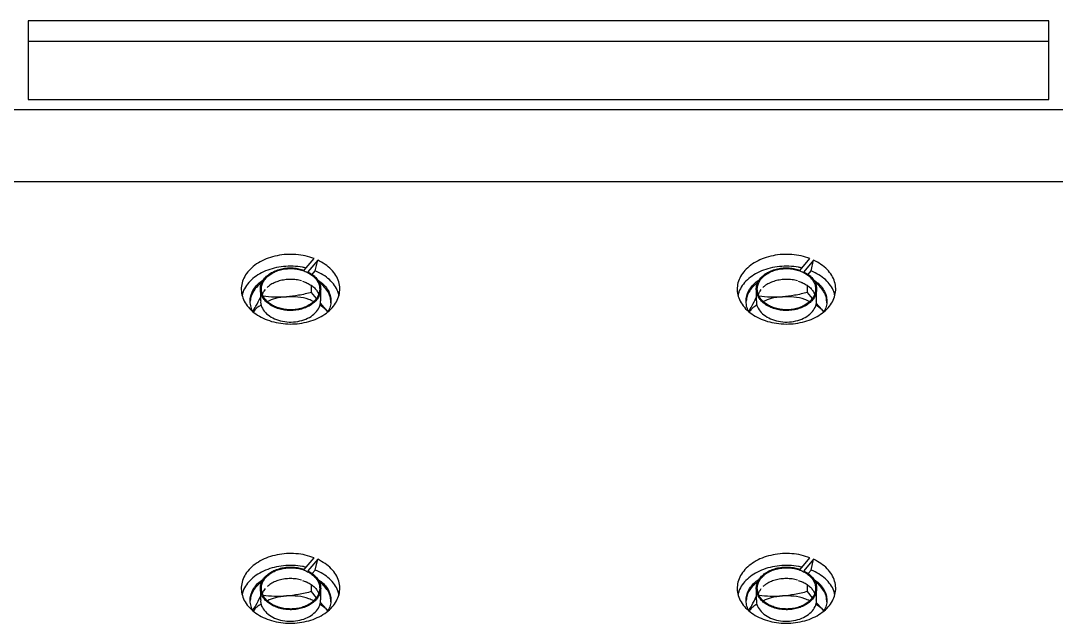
# Model space of a CAD drawing. Header units: millimetres. Extents: x 1293 to 41893, y 1011 to 26911.
# Drawn here: x 23464.6 to 23701.2, y 15817.4 to 15955.1 of the extents above; entities that cross this region are included whole.
import ezdxf

# ---------------------------------------------------------------- set-up
doc = ezdxf.new("R2010")
doc.units = ezdxf.units.MM
doc.header["$LTSCALE"] = 50
doc.layers.add('MAQUINAS', color=11, linetype='Continuous')

msp = doc.modelspace()

# ---------------------------------------------------------------- linework, layer by layer
at = {"layer": 'MAQUINAS', "linetype": 'Continuous', "lineweight": 25}
for p, q in [((23466.2425232, 15955.1067684), (23466.2425232, 15937.1437124)), ((23699.5758566, 15955.1067684), (23466.2425232, 15955.1067684)), ((23699.5758566, 15937.1437124), (23699.5758566, 15955.1067684)), ((23699.5758566, 15950.3460251), (23466.2425232, 15950.3460251)), ((23466.2425232, 15937.1437124), (23699.5758566, 15937.1437124)), ((24197.9091899, 15934.7117012), (23204.5758566, 15934.7117012)), ((24191.2425232, 15918.2848609), (23211.2425232, 15918.2848609)), ((23529.3686538, 15898.1108052), (23531.6213624, 15900.7639869)), ((23532.4415613, 15900.4157881), (23530.1888528, 15897.7626064)), ((23531.86742, 15897.9606386), (23532.4415613, 15900.4157881)), ((23642.7019872, 15898.1108052), (23644.9546957, 15900.7639869)), ((23645.7748947, 15900.4157881), (23643.5221861, 15897.7626064)), ((23645.2007534, 15897.9606386), (23645.7748947, 15900.4157881)), ((23531.1877469, 15897.1601373), (23531.86742, 15897.9606386)), ((23644.5210803, 15897.1601373), (23645.2007534, 15897.9606386)), ((23519.565599, 15895.1578529), (23519.565599, 15894.8705754)), ((23528.9560362, 15895.5910041), (23529.5863261, 15895.3663067)), ((23531.0627383, 15893.0453191), (23531.0627383, 15894.5570483)), ((23632.8989324, 15895.1578529), (23632.8989324, 15894.8705754)), ((23642.2893695, 15895.5910041), (23642.9196594, 15895.3663067)), ((23644.3960716, 15893.0453191), (23644.3960716, 15894.5570483)), ((23519.3558566, 15893.7718258), (23519.3558566, 15891.1379099)), ((23520.1980606, 15893.314413), (23520.4864285, 15893.7204236)), ((23532.1658145, 15891.6409374), (23531.0627383, 15893.0453191)), ((23533.1291899, 15891.1379099), (23533.1291899, 15893.7718258)), ((23632.6891899, 15893.7718258), (23632.6891899, 15891.1379099)), ((23633.531394, 15893.314413), (23633.8197619, 15893.7204236)), ((23645.4991478, 15891.6409374), (23644.3960716, 15893.0453191)), ((23646.4625232, 15891.1379099), (23646.4625232, 15893.7718258)), ((23534.4012004, 15889.0829908), (23532.9359508, 15890.2008166)), ((23534.4012004, 15889.0829908), (23533.0599176, 15890.5504146)), ((23647.7345337, 15889.0829908), (23646.2692842, 15890.2008166)), ((23647.7345337, 15889.0829908), (23646.393251, 15890.5504146)), ((23534.7566661, 15888.6067979), (23534.4012004, 15889.0829908)), ((23534.4012004, 15889.0829908), (23534.8425177, 15888.6852119)), ((23648.0899994, 15888.6067979), (23647.7345337, 15889.0829908)), ((23647.7345337, 15889.0829908), (23648.175851, 15888.6852119)), ((23529.3686538, 15829.7571497), (23531.6213624, 15832.4103314)), ((23532.4415613, 15832.0621326), (23530.1888528, 15829.4089509)), ((23531.86742, 15829.6069831), (23532.4415613, 15832.0621326)), ((23642.7019872, 15829.7571497), (23644.9546957, 15832.4103314)), ((23645.7748947, 15832.0621326), (23643.5221861, 15829.4089509)), ((23645.2007534, 15829.6069831), (23645.7748947, 15832.0621326)), ((23531.1877469, 15828.8064817), (23531.86742, 15829.6069831)), ((23644.5210803, 15828.8064817), (23645.2007534, 15829.6069831)), ((23519.565599, 15826.8041974), (23519.565599, 15826.5169199)), ((23528.9560362, 15827.2373486), (23529.5863261, 15827.0126511)), ((23531.0627383, 15824.6916636), (23531.0627383, 15826.2033928)), ((23632.8989324, 15826.8041974), (23632.8989324, 15826.5169199)), ((23642.2893695, 15827.2373486), (23642.9196594, 15827.0126511)), ((23644.3960716, 15824.6916636), (23644.3960716, 15826.2033928)), ((23519.3558566, 15825.4181703), (23519.3558566, 15822.7842544)), ((23520.1980606, 15824.9607574), (23520.4864285, 15825.3667681)), ((23532.1658145, 15823.2872819), (23531.0627383, 15824.6916636)), ((23533.1291899, 15822.7842544), (23533.1291899, 15825.4181703)), ((23632.6891899, 15825.4181703), (23632.6891899, 15822.7842544)), ((23633.531394, 15824.9607574), (23633.8197619, 15825.3667681)), ((23645.4991478, 15823.2872819), (23644.3960716, 15824.6916636)), ((23646.4625232, 15822.7842544), (23646.4625232, 15825.4181703)), ((23534.4012004, 15820.7293353), (23532.9359508, 15821.8471611)), ((23534.4012004, 15820.7293353), (23533.0599176, 15822.1967591)), ((23647.7345337, 15820.7293353), (23646.2692842, 15821.8471611)), ((23647.7345337, 15820.7293353), (23646.393251, 15822.1967591)), ((23534.7566661, 15820.2531424), (23534.4012004, 15820.7293353)), ((23534.4012004, 15820.7293353), (23534.8425177, 15820.3315564)), ((23648.0899994, 15820.2531424), (23647.7345337, 15820.7293353)), ((23647.7345337, 15820.7293353), (23648.175851, 15820.3315564))]:
    msp.add_line(p, q, dxfattribs=at)
for points in [[(23531.6213624, 15900.7639869), (23530.9634504, 15900.9842285), (23529.6476264, 15901.4247117), (23527.4926376, 15901.72915), (23525.305338, 15901.7547613), (23523.1492189, 15901.4767816), (23521.1098257, 15900.9119861), (23519.2621164, 15900.0797889), (23517.6755474, 15899.011772), (23516.4093616, 15897.7477562), (23515.5109394, 15896.3350483), (23515.0138748, 15894.8264746), (23514.9367597, 15893.2784577), (23515.2824778, 15891.7488926), (23516.0380994, 15890.2949848), (23517.1753643, 15888.9711101), (23518.6517391, 15887.8267813), (23520.4120077, 15886.9047958), (23522.3903363, 15886.2396359), (23524.512736, 15885.8561783), (23526.6998294, 15885.7687644), (23528.8698196, 15885.9806633), (23530.9415494, 15886.4839501), (23532.8375366, 15887.2598018), (23534.486872, 15888.2792024), (23535.8278688, 15889.5040242), (23536.8103819, 15890.8884675), (23537.3976361, 15892.3807232), (23537.5677773, 15893.9250978), (23537.314036, 15895.4633968), (23536.6474175, 15896.9397123), (23535.5871979, 15898.2927692), (23534.194135, 15899.494584), (23533.0257526, 15900.1087201), (23532.4415613, 15900.4157881)], [(23644.9546957, 15900.7639869), (23644.2967837, 15900.9842285), (23642.9809598, 15901.4247117), (23640.825971, 15901.72915), (23638.6386713, 15901.7547613), (23636.4825522, 15901.4767816), (23634.443159, 15900.9119861), (23632.5954498, 15900.0797889), (23631.0088808, 15899.011772), (23629.742695, 15897.7477562), (23628.8442728, 15896.3350483), (23628.3472081, 15894.8264746), (23628.2700931, 15893.2784577), (23628.6158111, 15891.7488926), (23629.3714327, 15890.2949848), (23630.5086976, 15888.9711101), (23631.9850724, 15887.8267813), (23633.745341, 15886.9047958), (23635.7236697, 15886.2396359), (23637.8460693, 15885.8561783), (23640.0331627, 15885.7687644), (23642.2031529, 15885.9806633), (23644.2748828, 15886.4839501), (23646.1708699, 15887.2598018), (23647.8202054, 15888.2792024), (23649.1612022, 15889.5040242), (23650.1437152, 15890.8884675), (23650.7309695, 15892.3807232), (23650.9011106, 15893.9250978), (23650.6473693, 15895.4633968), (23649.9807509, 15896.9397123), (23648.9205313, 15898.2927692), (23647.5274683, 15899.494584), (23646.3590859, 15900.1087201), (23645.7748947, 15900.4157881)], [(23530.1888528, 15897.7626064), (23530.5360212, 15897.5698122), (23531.230358, 15897.1842237), (23532.0496835, 15896.4411252), (23532.665993, 15895.6104531), (23533.043432, 15894.7093847), (23533.1716664, 15893.7746144), (23533.0450352, 15892.8395391), (23532.6684465, 15891.9387822), (23532.055673, 15891.1053802), (23531.2292539, 15890.3699813), (23530.2195576, 15889.7596087), (23529.0636946, 15889.2966964), (23527.8041456, 15888.9982574), (23526.4872027, 15888.8752603), (23525.1612671, 15888.9322256), (23523.8750707, 15889.1670596), (23522.6758847, 15889.5711315), (23521.6077826, 15890.1295906), (23520.7100201, 15890.8219119), (23520.0155923, 15891.6226507), (23519.5500216, 15892.5023777), (23519.3304188, 15893.4287604), (23519.364855, 15894.3677517), (23519.6520648, 15895.2848413), (23520.1814914, 15896.1463223), (23520.9336808, 15896.9205382), (23521.8809734, 15897.5790143), (23522.9886076, 15898.0976248), (23524.2156736, 15898.4570298), (23525.5178241, 15898.6450627), (23526.844399, 15898.6509227), (23528.1571023, 15898.4889118), (23528.9648033, 15898.2368408), (23529.3686538, 15898.1108052)], [(23523.4595708, 15889.4881579), (23523.8664214, 15889.3753065), (23524.6801226, 15889.1496035), (23525.9893731, 15889.032788), (23527.3006735, 15889.0862719), (23528.5733672, 15889.322986), (23529.7559366, 15889.7298179), (23530.8036353, 15890.2922093), (23531.6760133, 15890.9882595), (23532.339596, 15891.7912968), (23532.7688688, 15892.6704405), (23532.9473385, 15893.5919109), (23532.8681457, 15894.520295), (23532.5343341, 15895.419916), (23531.9587316, 15896.2562017), (23531.1634585, 15896.9970143), (23530.1790766, 15897.6138847), (23529.0434151, 15898.083107), (23527.800117, 15898.3866491), (23526.4969614, 15898.5128461), (23525.1840278, 15898.4568484), (23523.9117717, 15898.2208079), (23522.729085, 15897.8137955), (23521.6814179, 15897.2514525), (23520.8090312, 15896.5553891), (23520.1454514, 15895.7523562), (23519.7161758, 15894.8732081), (23519.5377146, 15893.9517509), (23519.6168759, 15893.0233184), (23519.9508049, 15892.1238779), (23520.5259697, 15891.2869186), (23521.322876, 15890.5486198), (23522.301163, 15889.9223678), (23523.0734349, 15889.6328946), (23523.4595708, 15889.4881579)], [(23643.5221861, 15897.7626064), (23643.8693545, 15897.5698122), (23644.5636913, 15897.1842237), (23645.3830168, 15896.4411252), (23645.9993264, 15895.6104531), (23646.3767654, 15894.7093847), (23646.5049997, 15893.7746144), (23646.3783685, 15892.8395391), (23646.0017799, 15891.9387822), (23645.3890063, 15891.1053802), (23644.5625873, 15890.3699813), (23643.552891, 15889.7596087), (23642.3970279, 15889.2966964), (23641.1374789, 15888.9982574), (23639.820536, 15888.8752603), (23638.4946005, 15888.9322256), (23637.208404, 15889.1670596), (23636.0092181, 15889.5711315), (23634.941116, 15890.1295906), (23634.0433534, 15890.8219119), (23633.3489257, 15891.6226507), (23632.8833549, 15892.5023777), (23632.6637522, 15893.4287604), (23632.6981884, 15894.3677517), (23632.9853982, 15895.2848413), (23633.5148247, 15896.1463223), (23634.2670141, 15896.9205382), (23635.2143067, 15897.5790143), (23636.321941, 15898.0976248), (23637.5490069, 15898.4570298), (23638.8511574, 15898.6450627), (23640.1777323, 15898.6509227), (23641.4904357, 15898.4889118), (23642.2981367, 15898.2368408), (23642.7019872, 15898.1108052)], [(23636.7929041, 15889.4881579), (23637.1997547, 15889.3753065), (23638.0134559, 15889.1496035), (23639.3227064, 15889.032788), (23640.6340068, 15889.0862719), (23641.9067006, 15889.322986), (23643.08927, 15889.7298179), (23644.1369686, 15890.2922093), (23645.0093467, 15890.9882595), (23645.6729293, 15891.7912968), (23646.1022021, 15892.6704405), (23646.2806718, 15893.5919109), (23646.2014791, 15894.520295), (23645.8676674, 15895.419916), (23645.2920649, 15896.2562017), (23644.4967918, 15896.9970143), (23643.5124099, 15897.6138847), (23642.3767485, 15898.083107), (23641.1334503, 15898.3866491), (23639.8302947, 15898.5128461), (23638.5173612, 15898.4568484), (23637.245105, 15898.2208079), (23636.0624184, 15897.8137955), (23635.0147512, 15897.2514525), (23634.1423646, 15896.5553891), (23633.4787847, 15895.7523562), (23633.0495091, 15894.8732081), (23632.8710479, 15893.9517509), (23632.9502093, 15893.0233184), (23633.2841382, 15892.1238779), (23633.859303, 15891.2869186), (23634.6562093, 15890.5486198), (23635.6344963, 15889.9223678), (23636.4067682, 15889.6328946), (23636.7929041, 15889.4881579)], [(23531.6213624, 15832.4103314), (23530.9634504, 15832.630573), (23529.6476264, 15833.0710562), (23527.4926376, 15833.3754945), (23525.305338, 15833.4011058), (23523.1492189, 15833.1231261), (23521.1098257, 15832.5583306), (23519.2621164, 15831.7261334), (23517.6755474, 15830.6581164), (23516.4093616, 15829.3941006), (23515.5109394, 15827.9813928), (23515.0138748, 15826.4728191), (23514.9367597, 15824.9248022), (23515.2824778, 15823.3952371), (23516.0380994, 15821.9413293), (23517.1753643, 15820.6174546), (23518.6517391, 15819.4731257), (23520.4120077, 15818.5511403), (23522.3903363, 15817.8859804), (23524.512736, 15817.5025228), (23526.6998294, 15817.4151089), (23528.8698196, 15817.6270077), (23530.9415494, 15818.1302945), (23532.8375366, 15818.9061463), (23534.486872, 15819.9255469), (23535.8278688, 15821.1503687), (23536.8103819, 15822.534812), (23537.3976361, 15824.0270677), (23537.5677773, 15825.5714423), (23537.314036, 15827.1097413), (23536.6474175, 15828.5860568), (23535.5871979, 15829.9391137), (23534.194135, 15831.1409285), (23533.0257526, 15831.7550646), (23532.4415613, 15832.0621326)], [(23644.9546957, 15832.4103314), (23644.2967837, 15832.630573), (23642.9809598, 15833.0710562), (23640.825971, 15833.3754945), (23638.6386713, 15833.4011058), (23636.4825522, 15833.1231261), (23634.443159, 15832.5583306), (23632.5954498, 15831.7261334), (23631.0088808, 15830.6581164), (23629.742695, 15829.3941006), (23628.8442728, 15827.9813928), (23628.3472081, 15826.4728191), (23628.2700931, 15824.9248022), (23628.6158111, 15823.3952371), (23629.3714327, 15821.9413293), (23630.5086976, 15820.6174546), (23631.9850724, 15819.4731257), (23633.745341, 15818.5511403), (23635.7236697, 15817.8859804), (23637.8460693, 15817.5025228), (23640.0331627, 15817.4151089), (23642.2031529, 15817.6270077), (23644.2748828, 15818.1302945), (23646.1708699, 15818.9061463), (23647.8202054, 15819.9255469), (23649.1612022, 15821.1503687), (23650.1437152, 15822.534812), (23650.7309695, 15824.0270677), (23650.9011106, 15825.5714423), (23650.6473693, 15827.1097413), (23649.9807509, 15828.5860568), (23648.9205313, 15829.9391137), (23647.5274683, 15831.1409285), (23646.3590859, 15831.7550646), (23645.7748947, 15832.0621326)], [(23530.1888528, 15829.4089509), (23530.5360212, 15829.2161567), (23531.230358, 15828.8305682), (23532.0496835, 15828.0874697), (23532.665993, 15827.2567976), (23533.043432, 15826.3557292), (23533.1716664, 15825.4209589), (23533.0450352, 15824.4858836), (23532.6684465, 15823.5851267), (23532.055673, 15822.7517247), (23531.2292539, 15822.0163258), (23530.2195576, 15821.4059531), (23529.0636946, 15820.9430408), (23527.8041456, 15820.6446019), (23526.4872027, 15820.5216048), (23525.1612671, 15820.5785701), (23523.8750707, 15820.8134041), (23522.6758847, 15821.217476), (23521.6077826, 15821.7759351), (23520.7100201, 15822.4682564), (23520.0155923, 15823.2689952), (23519.5500216, 15824.1487222), (23519.3304188, 15825.0751049), (23519.364855, 15826.0140962), (23519.6520648, 15826.9311858), (23520.1814914, 15827.7926668), (23520.9336808, 15828.5668827), (23521.8809734, 15829.2253588), (23522.9886076, 15829.7439692), (23524.2156736, 15830.1033743), (23525.5178241, 15830.2914072), (23526.844399, 15830.2972672), (23528.1571023, 15830.1352563), (23528.9648033, 15829.8831852), (23529.3686538, 15829.7571497)], [(23523.4595708, 15821.1345024), (23523.8664214, 15821.0216509), (23524.6801226, 15820.795948), (23525.9893731, 15820.6791325), (23527.3006735, 15820.7326164), (23528.5733672, 15820.9693305), (23529.7559366, 15821.3761624), (23530.8036353, 15821.9385538), (23531.6760133, 15822.6346039), (23532.339596, 15823.4376413), (23532.7688688, 15824.316785), (23532.9473385, 15825.2382554), (23532.8681457, 15826.1666395), (23532.5343341, 15827.0662605), (23531.9587316, 15827.9025462), (23531.1634585, 15828.6433588), (23530.1790766, 15829.2602292), (23529.0434151, 15829.7294514), (23527.800117, 15830.0329935), (23526.4969614, 15830.1591906), (23525.1840278, 15830.1031929), (23523.9117717, 15829.8671524), (23522.729085, 15829.46014), (23521.6814179, 15828.897797), (23520.8090312, 15828.2017336), (23520.1454514, 15827.3987006), (23519.7161758, 15826.5195526), (23519.5377146, 15825.5980954), (23519.6168759, 15824.6696629), (23519.9508049, 15823.7702224), (23520.5259697, 15822.9332631), (23521.322876, 15822.1949643), (23522.301163, 15821.5687123), (23523.0734349, 15821.2792391), (23523.4595708, 15821.1345024)], [(23643.5221861, 15829.4089509), (23643.8693545, 15829.2161567), (23644.5636913, 15828.8305682), (23645.3830168, 15828.0874697), (23645.9993264, 15827.2567976), (23646.3767654, 15826.3557292), (23646.5049997, 15825.4209589), (23646.3783685, 15824.4858836), (23646.0017799, 15823.5851267), (23645.3890063, 15822.7517247), (23644.5625873, 15822.0163258), (23643.552891, 15821.4059531), (23642.3970279, 15820.9430408), (23641.1374789, 15820.6446019), (23639.820536, 15820.5216048), (23638.4946005, 15820.5785701), (23637.208404, 15820.8134041), (23636.0092181, 15821.217476), (23634.941116, 15821.7759351), (23634.0433534, 15822.4682564), (23633.3489257, 15823.2689952), (23632.8833549, 15824.1487222), (23632.6637522, 15825.0751049), (23632.6981884, 15826.0140962), (23632.9853982, 15826.9311858), (23633.5148247, 15827.7926668), (23634.2670141, 15828.5668827), (23635.2143067, 15829.2253588), (23636.321941, 15829.7439692), (23637.5490069, 15830.1033743), (23638.8511574, 15830.2914072), (23640.1777323, 15830.2972672), (23641.4904357, 15830.1352563), (23642.2981367, 15829.8831852), (23642.7019872, 15829.7571497)], [(23636.7929041, 15821.1345024), (23637.1997547, 15821.0216509), (23638.0134559, 15820.795948), (23639.3227064, 15820.6791325), (23640.6340068, 15820.7326164), (23641.9067006, 15820.9693305), (23643.08927, 15821.3761624), (23644.1369686, 15821.9385538), (23645.0093467, 15822.6346039), (23645.6729293, 15823.4376413), (23646.1022021, 15824.316785), (23646.2806718, 15825.2382554), (23646.2014791, 15826.1666395), (23645.8676674, 15827.0662605), (23645.2920649, 15827.9025462), (23644.4967918, 15828.6433588), (23643.5124099, 15829.2602292), (23642.3767485, 15829.7294514), (23641.1334503, 15830.0329935), (23639.8302947, 15830.1591906), (23638.5173612, 15830.1031929), (23637.245105, 15829.8671524), (23636.0624184, 15829.46014), (23635.0147512, 15828.897797), (23634.1423646, 15828.2017336), (23633.4787847, 15827.3987006), (23633.0495091, 15826.5195526), (23632.8710479, 15825.5980954), (23632.9502093, 15824.6696629), (23633.2841382, 15823.7702224), (23633.859303, 15822.9332631), (23634.6562093, 15822.1949643), (23635.6344963, 15821.5687123), (23636.4067682, 15821.2792391), (23636.7929041, 15821.1345024)]]:
    msp.add_open_spline(points, degree=3, dxfattribs=at)
for points, knots in [([(23529.7726413, 15898.5866111), (23529.5057651, 15898.6587311), (23528.5599776, 15898.9143185), (23526.8112305, 15899.0541917), (23524.6298459, 15898.9967844), (23522.5002703, 15898.6250858), (23520.512529, 15897.9754809), (23518.7400527, 15897.0660114), (23517.2423716, 15895.9332148), (23516.10343, 15894.6156062), (23515.4049149, 15893.4216023), (23515.2525594, 15892.6647764), (23515.2026596, 15892.4168997)], [0, 0, 0, 0, 0.0442667192, 0.156877675, 0.2694886309, 0.3820995868, 0.4947105427, 0.6073214985, 0.7199324544, 0.8325434103, 0.9451543662, 1, 1, 1, 1]), ([(23537.3044829, 15892.3293542), (23537.2432237, 15892.6251501), (23537.0766034, 15893.4296917), (23536.348433, 15894.6677153), (23535.1903762, 15895.9751448), (23533.6940783, 15897.1152752), (23532.4763061, 15897.6788508), (23531.86742, 15897.9606386)], [0, 0, 0, 0, 0.1269086701, 0.3451815026, 0.5634543351, 0.7817271675, 1, 1, 1, 1]), ([(23643.1059746, 15898.5866111), (23642.8390985, 15898.6587311), (23641.8933109, 15898.9143185), (23640.1445638, 15899.0541917), (23637.9631792, 15898.9967844), (23635.8336036, 15898.6250858), (23633.8458623, 15897.9754809), (23632.073386, 15897.0660114), (23630.575705, 15895.9332148), (23629.4367633, 15894.6156062), (23628.7382483, 15893.4216023), (23628.5858927, 15892.6647764), (23628.535993, 15892.4168997)], [0, 0, 0, 0, 0.0442667192, 0.156877675, 0.2694886309, 0.3820995868, 0.4947105427, 0.6073214985, 0.7199324544, 0.8325434103, 0.9451543662, 1, 1, 1, 1]), ([(23650.6378163, 15892.3293542), (23650.576557, 15892.6251501), (23650.4099367, 15893.4296917), (23649.6817664, 15894.6677153), (23648.5237096, 15895.9751448), (23647.0274116, 15897.1152752), (23645.8096394, 15897.6788508), (23645.2007534, 15897.9606386)], [0, 0, 0, 0, 0.1269086701, 0.3451815026, 0.5634543351, 0.7817271675, 1, 1, 1, 1]), ([(23517.7263163, 15888.5876174), (23517.6818938, 15888.6496858), (23517.3661299, 15889.0908799), (23517.0922508, 15890.0046773), (23516.9498448, 15891.2764542), (23517.19232, 15892.548493), (23517.7654266, 15893.7666129), (23518.6853029, 15894.8636389), (23519.4829046, 15895.5891573), (23520.0223151, 15895.8787338), (23520.0831941, 15895.911416)], [0, 0, 0, 0, 0.0260238684, 0.1849827559, 0.3439416434, 0.502900531, 0.6618594185, 0.8208183061, 0.9797771936, 1, 1, 1, 1]), ([(23519.685537, 15895.2535494), (23519.3652994, 15895.0162036), (23518.6272718, 15894.4692104), (23517.8084341, 15893.4281137), (23517.1999119, 15892.2490419), (23517.089001, 15891.4314289), (23517.035909, 15891.0400448)], [0, 0, 0, 0, 0.2080204508, 0.4794090817, 0.7507977126, 1, 1, 1, 1]), ([(23528.7656173, 15895.6689238), (23528.3523233, 15895.7658721), (23527.5257355, 15895.9597686), (23526.2156528, 15896.0347849), (23524.9134912, 15895.9460023), (23523.6553293, 15895.6831701), (23522.4969009, 15895.2546819), (23521.5462321, 15894.7462736), (23521.0757939, 15894.3357482), (23520.8793418, 15894.1643153)], [0, 0, 0, 0, 0.1488756614, 0.2977513228, 0.4466269842, 0.5955026456, 0.744378307, 0.8932539685, 1, 1, 1, 1]), ([(23529.5863261, 15895.3663067), (23529.6634384, 15895.3397547), (23530.0913271, 15895.1924205), (23530.7640225, 15894.8043976), (23531.5655659, 15894.2190546), (23532.1781661, 15893.5425447), (23532.5515343, 15892.9851399), (23532.6518862, 15892.6528047), (23532.6760073, 15892.572923)], [0, 0, 0, 0, 0.0484218878, 0.2686885188, 0.4887285324, 0.7088688261, 0.9300222995, 1, 1, 1, 1]), ([(23532.3843219, 15895.9267596), (23532.7652756, 15895.6669185), (23533.5694351, 15895.118417), (23534.4834174, 15894.0905578), (23535.1492321, 15892.9337064), (23535.4903385, 15891.7036578), (23535.4821163, 15890.4559319), (23535.2387945, 15889.4043058), (23534.8793946, 15888.8171332), (23534.7533613, 15888.6112251)], [0, 0, 0, 0, 0.139771742, 0.2950457489, 0.4503197559, 0.6055937629, 0.7608677699, 0.9161417768, 1, 1, 1, 1]), ([(23535.4481964, 15890.6876133), (23535.4367554, 15891.0326766), (23535.4111394, 15891.8052588), (23534.9536785, 15892.9740592), (23534.147923, 15894.1194782), (23533.3880307, 15894.9038574), (23532.8434418, 15895.2356904), (23532.7562948, 15895.2887915)], [0, 0, 0, 0, 0.2019016057, 0.4520492373, 0.7021968689, 0.9523445004, 1, 1, 1, 1]), ([(23631.0596496, 15888.5876174), (23631.0152271, 15888.6496858), (23630.6994632, 15889.0908799), (23630.4255842, 15890.0046773), (23630.2831781, 15891.2764542), (23630.5256533, 15892.548493), (23631.09876, 15893.7666129), (23632.0186363, 15894.8636389), (23632.8162379, 15895.5891573), (23633.3556485, 15895.8787338), (23633.4165274, 15895.911416)], [0, 0, 0, 0, 0.0260238684, 0.1849827559, 0.3439416434, 0.502900531, 0.6618594185, 0.8208183061, 0.9797771936, 1, 1, 1, 1]), ([(23633.0188703, 15895.2535494), (23632.6986327, 15895.0162036), (23631.9606051, 15894.4692104), (23631.1417674, 15893.4281137), (23630.5332452, 15892.2490419), (23630.4223344, 15891.4314289), (23630.3692423, 15891.0400448)], [0, 0, 0, 0, 0.20802045077, 0.47940908169, 0.75079771261, 1, 1, 1, 1]), ([(23642.0989506, 15895.6689238), (23641.6856567, 15895.7658721), (23640.8590688, 15895.9597686), (23639.5489861, 15896.0347849), (23638.2468245, 15895.9460023), (23636.9886627, 15895.6831701), (23635.8302342, 15895.2546819), (23634.8795654, 15894.7462736), (23634.4091272, 15894.3357482), (23634.2126751, 15894.1643153)], [0, 0, 0, 0, 0.1488756614, 0.2977513228, 0.4466269842, 0.5955026456, 0.744378307, 0.8932539685, 1, 1, 1, 1]), ([(23642.9196594, 15895.3663067), (23642.9967717, 15895.3397547), (23643.4246605, 15895.1924205), (23644.0973558, 15894.8043976), (23644.8988993, 15894.2190546), (23645.5114995, 15893.5425447), (23645.8848676, 15892.9851399), (23645.9852196, 15892.6528047), (23646.0093407, 15892.572923)], [0, 0, 0, 0, 0.0484218878, 0.2686885188, 0.4887285324, 0.7088688261, 0.9300222995, 1, 1, 1, 1]), ([(23645.7176552, 15895.9267596), (23646.0986089, 15895.6669185), (23646.9027685, 15895.118417), (23647.8167507, 15894.0905578), (23648.4825654, 15892.9337064), (23648.8236718, 15891.7036578), (23648.8154496, 15890.4559319), (23648.5721278, 15889.4043058), (23648.2127279, 15888.8171332), (23648.0866946, 15888.6112251)], [0, 0, 0, 0, 0.139771742, 0.2950457489, 0.4503197559, 0.6055937629, 0.7608677699, 0.9161417768, 1, 1, 1, 1]), ([(23648.7815297, 15890.6876133), (23648.7700887, 15891.0326766), (23648.7444727, 15891.8052588), (23648.2870118, 15892.9740592), (23647.4812563, 15894.1194782), (23646.7213641, 15894.9038574), (23646.1767752, 15895.2356904), (23646.0896281, 15895.2887915)], [0, 0, 0, 0, 0.2019016057, 0.4520492373, 0.7021968689, 0.9523445004, 1, 1, 1, 1]), ([(23519.8211573, 15892.5920461), (23519.87109, 15892.7459578), (23519.9520412, 15892.99548), (23520.129907, 15893.2260605), (23520.1980606, 15893.314413)], [0, 0, 0, 0, 0.6168256867, 1, 1, 1, 1]), ([(23519.9475563, 15892.2514013), (23520.8087292, 15892.1478965), (23522.5683523, 15891.9364065), (23524.3860606, 15892.0015141), (23525.3141687, 15892.0347576)], [0, 0, 0, 0, 0.4894076312, 1, 1, 1, 1]), ([(23531.0627383, 15893.0453191), (23530.0753008, 15892.7946173), (23528.1897521, 15892.315893), (23526.2419378, 15892.1254622), (23525.3141687, 15892.0347576)], [0, 0, 0, 0, 0.523687075, 1, 1, 1, 1]), ([(23633.1544906, 15892.5920461), (23633.2044234, 15892.7459578), (23633.2853745, 15892.99548), (23633.4632404, 15893.2260605), (23633.531394, 15893.314413)], [0, 0, 0, 0, 0.6168256867, 1, 1, 1, 1]), ([(23633.2808896, 15892.2514013), (23634.1420626, 15892.1478965), (23635.9016856, 15891.9364065), (23637.719394, 15892.0015141), (23638.647502, 15892.0347576)], [0, 0, 0, 0, 0.4894076312, 1, 1, 1, 1]), ([(23644.3960716, 15893.0453191), (23643.4086341, 15892.7946173), (23641.5230854, 15892.315893), (23639.5752711, 15892.1254622), (23638.647502, 15892.0347576)], [0, 0, 0, 0, 0.523687075, 1, 1, 1, 1]), ([(23517.6106948, 15888.7074195), (23517.8469625, 15889.0912273), (23518.4387863, 15890.0526224), (23519.0116758, 15891.1969533), (23519.3558566, 15891.8844449)], [0, 0, 0, 0, 0.3992195998, 1, 1, 1, 1]), ([(23519.5414229, 15890.1611555), (23519.1879236, 15889.9562225), (23518.4416669, 15889.5235975), (23517.9833984, 15888.9220691), (23517.7422102, 15888.6054827)], [0, 0, 0, 0, 0.4736966407, 1, 1, 1, 1]), ([(23519.4277235, 15891.138076), (23519.4145055, 15890.897937), (23519.3754374, 15890.1881691), (23519.9343014, 15889.0473152), (23521.0171709, 15887.8580606), (23522.5633956, 15886.9413696), (23524.4075619, 15886.3733714), (23526.4060963, 15886.2012694), (23528.3912187, 15886.4393772), (23530.1951855, 15887.0678499), (23531.6809969, 15888.0346924), (23532.6764031, 15889.2587224), (23533.1497341, 15890.3412673), (23533.0815287, 15890.9726195), (23533.0638898, 15891.1358958)], [0, 0, 0, 0, 0.0470837889, 0.1391634444, 0.2312430998, 0.3233227552, 0.4154024107, 0.5074820661, 0.5995617215, 0.691641377, 0.7837210324, 0.8758006879, 0.9678803433, 1, 1, 1, 1]), ([(23525.3141687, 15892.0347576), (23524.4436534, 15891.9402566), (23522.8863737, 15891.7712022), (23521.5408386, 15891.1979658), (23520.9474541, 15890.9451671)], [0, 0, 0, 0, 0.5589974024, 1, 1, 1, 1]), ([(23531.5358409, 15890.9220151), (23531.170793, 15891.0977921), (23530.0848241, 15891.6207052), (23527.9282899, 15892.0546374), (23526.1855424, 15892.0413842), (23525.3141687, 15892.0347576)], [0, 0, 0, 0, 0.2020310754, 0.6010155377, 1, 1, 1, 1]), ([(23630.9440281, 15888.7074195), (23631.1802958, 15889.0912273), (23631.7721196, 15890.0526224), (23632.3450091, 15891.1969533), (23632.6891899, 15891.8844449)], [0, 0, 0, 0, 0.3992195998, 1, 1, 1, 1]), ([(23632.8747562, 15890.1611555), (23632.5212569, 15889.9562225), (23631.7750002, 15889.5235975), (23631.3167318, 15888.9220691), (23631.0755435, 15888.6054827)], [0, 0, 0, 0, 0.4736966407, 1, 1, 1, 1]), ([(23632.7610569, 15891.138076), (23632.7478388, 15890.897937), (23632.7087707, 15890.1881691), (23633.2676347, 15889.0473152), (23634.3505042, 15887.8580606), (23635.8967289, 15886.9413696), (23637.7408952, 15886.3733714), (23639.7394296, 15886.2012694), (23641.724552, 15886.4393772), (23643.5285188, 15887.0678499), (23645.0143302, 15888.0346924), (23646.0097365, 15889.2587224), (23646.4830674, 15890.3412673), (23646.414862, 15890.9726195), (23646.3972232, 15891.1358958)], [0, 0, 0, 0, 0.0470837889, 0.1391634444, 0.2312430998, 0.3233227552, 0.4154024107, 0.5074820661, 0.5995617215, 0.691641377, 0.7837210324, 0.8758006879, 0.9678803433, 1, 1, 1, 1]), ([(23638.647502, 15892.0347576), (23637.7769867, 15891.9402566), (23636.219707, 15891.7712022), (23634.8741719, 15891.1979658), (23634.2807874, 15890.9451671)], [0, 0, 0, 0, 0.55899740235, 1, 1, 1, 1]), ([(23644.8691742, 15890.9220151), (23644.5041263, 15891.0977921), (23643.4181574, 15891.6207052), (23641.2616232, 15892.0546374), (23639.5188757, 15892.0413842), (23638.647502, 15892.0347576)], [0, 0, 0, 0, 0.20203107543, 0.60101553772, 1, 1, 1, 1]), ([(23529.7726413, 15830.2329556), (23529.5057651, 15830.3050756), (23528.5599776, 15830.560663), (23526.8112305, 15830.7005362), (23524.6298459, 15830.6431289), (23522.5002703, 15830.2714302), (23520.512529, 15829.6218254), (23518.7400527, 15828.7123559), (23517.2423716, 15827.5795593), (23516.10343, 15826.2619507), (23515.4049149, 15825.0679468), (23515.2525594, 15824.3111209), (23515.2026596, 15824.0632442)], [0, 0, 0, 0, 0.04426671917, 0.15687767504, 0.26948863092, 0.3820995868, 0.49471054267, 0.60732149855, 0.71993245442, 0.8325434103, 0.94515436618, 1, 1, 1, 1]), ([(23643.1059746, 15830.2329556), (23642.8390985, 15830.3050756), (23641.8933109, 15830.560663), (23640.1445638, 15830.7005362), (23637.9631792, 15830.6431289), (23635.8336036, 15830.2714302), (23633.8458623, 15829.6218254), (23632.073386, 15828.7123559), (23630.575705, 15827.5795593), (23629.4367633, 15826.2619507), (23628.7382483, 15825.0679468), (23628.5858927, 15824.3111209), (23628.535993, 15824.0632442)], [0, 0, 0, 0, 0.0442667192, 0.156877675, 0.2694886309, 0.3820995868, 0.4947105427, 0.6073214985, 0.7199324544, 0.8325434103, 0.9451543662, 1, 1, 1, 1]), ([(23537.3044829, 15823.9756986), (23537.2432237, 15824.2714946), (23537.0766034, 15825.0760362), (23536.348433, 15826.3140598), (23535.1903762, 15827.6214893), (23533.6940783, 15828.7616197), (23532.4763061, 15829.3251953), (23531.86742, 15829.6069831)], [0, 0, 0, 0, 0.1269086701, 0.3451815026, 0.5634543351, 0.7817271675, 1, 1, 1, 1]), ([(23650.6378163, 15823.9756986), (23650.576557, 15824.2714946), (23650.4099367, 15825.0760362), (23649.6817664, 15826.3140598), (23648.5237096, 15827.6214893), (23647.0274116, 15828.7616197), (23645.8096394, 15829.3251953), (23645.2007534, 15829.6069831)], [0, 0, 0, 0, 0.1269086701, 0.3451815026, 0.5634543351, 0.7817271675, 1, 1, 1, 1]), ([(23517.7263163, 15820.2339619), (23517.6818938, 15820.2960303), (23517.3661299, 15820.7372244), (23517.0922508, 15821.6510218), (23516.9498448, 15822.9227987), (23517.19232, 15824.1948375), (23517.7654266, 15825.4129574), (23518.6853029, 15826.5099834), (23519.4829046, 15827.2355018), (23520.0223151, 15827.5250783), (23520.0831941, 15827.5577605)], [0, 0, 0, 0, 0.0260238684, 0.1849827559, 0.3439416434, 0.502900531, 0.6618594185, 0.8208183061, 0.9797771936, 1, 1, 1, 1]), ([(23519.685537, 15826.8998939), (23519.3652994, 15826.6625481), (23518.6272718, 15826.1155549), (23517.8084341, 15825.0744582), (23517.1999119, 15823.8953864), (23517.089001, 15823.0777734), (23517.035909, 15822.6863893)], [0, 0, 0, 0, 0.2080204508, 0.4794090817, 0.7507977126, 1, 1, 1, 1]), ([(23528.7656173, 15827.3152683), (23528.3523233, 15827.4122166), (23527.5257355, 15827.6061131), (23526.2156528, 15827.6811294), (23524.9134912, 15827.5923468), (23523.6553293, 15827.3295146), (23522.4969009, 15826.9010264), (23521.5462321, 15826.3926181), (23521.0757939, 15825.9820927), (23520.8793418, 15825.8106598)], [0, 0, 0, 0, 0.1488756614, 0.2977513228, 0.4466269842, 0.5955026456, 0.744378307, 0.8932539685, 1, 1, 1, 1]), ([(23529.5863261, 15827.0126511), (23529.6634384, 15826.9860992), (23530.0913271, 15826.8387649), (23530.7640225, 15826.4507421), (23531.5655659, 15825.8653991), (23532.1781661, 15825.1888891), (23532.5515343, 15824.6314843), (23532.6518862, 15824.2991492), (23532.6760073, 15824.2192675)], [0, 0, 0, 0, 0.0484218878, 0.2686885188, 0.4887285324, 0.7088688261, 0.9300222995, 1, 1, 1, 1]), ([(23532.3843219, 15827.5731041), (23532.7652756, 15827.313263), (23533.5694351, 15826.7647615), (23534.4834174, 15825.7369023), (23535.1492321, 15824.5800509), (23535.4903385, 15823.3500023), (23535.4821163, 15822.1022764), (23535.2387945, 15821.0506503), (23534.8793946, 15820.4634777), (23534.7533613, 15820.2575696)], [0, 0, 0, 0, 0.139771742, 0.2950457489, 0.4503197559, 0.6055937629, 0.7608677699, 0.9161417768, 1, 1, 1, 1]), ([(23535.4481964, 15822.3339578), (23535.4367554, 15822.6790211), (23535.4111394, 15823.4516033), (23534.9536785, 15824.6204037), (23534.147923, 15825.7658227), (23533.3880307, 15826.5502019), (23532.8434418, 15826.8820349), (23532.7562948, 15826.935136)], [0, 0, 0, 0, 0.2019016057, 0.4520492373, 0.7021968689, 0.9523445004, 1, 1, 1, 1]), ([(23631.0596496, 15820.2339619), (23631.0152271, 15820.2960303), (23630.6994632, 15820.7372244), (23630.4255842, 15821.6510218), (23630.2831781, 15822.9227987), (23630.5256533, 15824.1948375), (23631.09876, 15825.4129574), (23632.0186363, 15826.5099834), (23632.8162379, 15827.2355018), (23633.3556485, 15827.5250783), (23633.4165274, 15827.5577605)], [0, 0, 0, 0, 0.0260238684, 0.1849827559, 0.3439416434, 0.502900531, 0.6618594185, 0.8208183061, 0.9797771936, 1, 1, 1, 1]), ([(23633.0188703, 15826.8998939), (23632.6986327, 15826.6625481), (23631.9606051, 15826.1155549), (23631.1417674, 15825.0744582), (23630.5332452, 15823.8953864), (23630.4223344, 15823.0777734), (23630.3692423, 15822.6863893)], [0, 0, 0, 0, 0.20802045077, 0.47940908169, 0.75079771261, 1, 1, 1, 1]), ([(23642.0989506, 15827.3152683), (23641.6856567, 15827.4122166), (23640.8590688, 15827.6061131), (23639.5489861, 15827.6811294), (23638.2468245, 15827.5923468), (23636.9886627, 15827.3295146), (23635.8302342, 15826.9010264), (23634.8795654, 15826.3926181), (23634.4091272, 15825.9820927), (23634.2126751, 15825.8106598)], [0, 0, 0, 0, 0.14887566141, 0.29775132282, 0.44662698423, 0.59550264564, 0.74437830705, 0.89325396846, 1, 1, 1, 1]), ([(23642.9196594, 15827.0126511), (23642.9967717, 15826.9860992), (23643.4246605, 15826.8387649), (23644.0973558, 15826.4507421), (23644.8988993, 15825.8653991), (23645.5114995, 15825.1888891), (23645.8848676, 15824.6314843), (23645.9852196, 15824.2991492), (23646.0093407, 15824.2192675)], [0, 0, 0, 0, 0.0484218878, 0.2686885188, 0.4887285324, 0.7088688261, 0.9300222995, 1, 1, 1, 1]), ([(23645.7176552, 15827.5731041), (23646.0986089, 15827.313263), (23646.9027685, 15826.7647615), (23647.8167507, 15825.7369023), (23648.4825654, 15824.5800509), (23648.8236718, 15823.3500023), (23648.8154496, 15822.1022764), (23648.5721278, 15821.0506503), (23648.2127279, 15820.4634777), (23648.0866946, 15820.2575696)], [0, 0, 0, 0, 0.139771742, 0.2950457489, 0.4503197559, 0.6055937629, 0.7608677699, 0.9161417768, 1, 1, 1, 1]), ([(23648.7815297, 15822.3339578), (23648.7700887, 15822.6790211), (23648.7444727, 15823.4516033), (23648.2870118, 15824.6204037), (23647.4812563, 15825.7658227), (23646.7213641, 15826.5502019), (23646.1767752, 15826.8820349), (23646.0896281, 15826.935136)], [0, 0, 0, 0, 0.2019016057, 0.4520492373, 0.7021968689, 0.9523445004, 1, 1, 1, 1]), ([(23519.8211573, 15824.2383906), (23519.87109, 15824.3923023), (23519.9520412, 15824.6418245), (23520.129907, 15824.8724049), (23520.1980606, 15824.9607574)], [0, 0, 0, 0, 0.61682568672, 1, 1, 1, 1]), ([(23519.9475563, 15823.8977458), (23520.8087292, 15823.794241), (23522.5683523, 15823.582751), (23524.3860606, 15823.6478586), (23525.3141687, 15823.6811021)], [0, 0, 0, 0, 0.4894076312, 1, 1, 1, 1]), ([(23525.3141687, 15823.6811021), (23524.4436534, 15823.5866011), (23522.8863737, 15823.4175467), (23521.5408386, 15822.8443103), (23520.9474541, 15822.5915116)], [0, 0, 0, 0, 0.5589974024, 1, 1, 1, 1]), ([(23531.0627383, 15824.6916636), (23530.0753008, 15824.4409618), (23528.1897521, 15823.9622374), (23526.2419378, 15823.7718067), (23525.3141687, 15823.6811021)], [0, 0, 0, 0, 0.523687075, 1, 1, 1, 1]), ([(23531.5358409, 15822.5683595), (23531.170793, 15822.7441365), (23530.0848241, 15823.2670497), (23527.9282899, 15823.7009819), (23526.1855424, 15823.6877287), (23525.3141687, 15823.6811021)], [0, 0, 0, 0, 0.2020310754, 0.6010155377, 1, 1, 1, 1]), ([(23633.1544906, 15824.2383906), (23633.2044234, 15824.3923023), (23633.2853745, 15824.6418245), (23633.4632404, 15824.8724049), (23633.531394, 15824.9607574)], [0, 0, 0, 0, 0.6168256867, 1, 1, 1, 1]), ([(23633.2808896, 15823.8977458), (23634.1420626, 15823.794241), (23635.9016856, 15823.582751), (23637.719394, 15823.6478586), (23638.647502, 15823.6811021)], [0, 0, 0, 0, 0.4894076312, 1, 1, 1, 1]), ([(23638.647502, 15823.6811021), (23637.7769867, 15823.5866011), (23636.219707, 15823.4175467), (23634.8741719, 15822.8443103), (23634.2807874, 15822.5915116)], [0, 0, 0, 0, 0.5589974024, 1, 1, 1, 1]), ([(23644.3960716, 15824.6916636), (23643.4086341, 15824.4409618), (23641.5230854, 15823.9622374), (23639.5752711, 15823.7718067), (23638.647502, 15823.6811021)], [0, 0, 0, 0, 0.523687075, 1, 1, 1, 1]), ([(23644.8691742, 15822.5683595), (23644.5041263, 15822.7441365), (23643.4181574, 15823.2670497), (23641.2616232, 15823.7009819), (23639.5188757, 15823.6877287), (23638.647502, 15823.6811021)], [0, 0, 0, 0, 0.2020310754, 0.6010155377, 1, 1, 1, 1]), ([(23517.6106948, 15820.353764), (23517.8469625, 15820.7375717), (23518.4387863, 15821.6989669), (23519.0116758, 15822.8432978), (23519.3558566, 15823.5307894)], [0, 0, 0, 0, 0.3992195998, 1, 1, 1, 1]), ([(23519.5414229, 15821.8075), (23519.1879236, 15821.602567), (23518.4416669, 15821.169942), (23517.9833984, 15820.5684136), (23517.7422102, 15820.2518272)], [0, 0, 0, 0, 0.4736966407, 1, 1, 1, 1]), ([(23519.4277235, 15822.7844205), (23519.4145055, 15822.5442815), (23519.3754374, 15821.8345136), (23519.9343014, 15820.6936596), (23521.0171709, 15819.5044051), (23522.5633956, 15818.5877141), (23524.4075619, 15818.0197159), (23526.4060963, 15817.8476139), (23528.3912187, 15818.0857217), (23530.1951855, 15818.7141944), (23531.6809969, 15819.6810369), (23532.6764031, 15820.9050668), (23533.1497341, 15821.9876118), (23533.0815287, 15822.6189639), (23533.0638898, 15822.7822403)], [0, 0, 0, 0, 0.0470837889, 0.1391634444, 0.2312430998, 0.3233227552, 0.4154024107, 0.5074820661, 0.5995617215, 0.691641377, 0.7837210324, 0.8758006879, 0.9678803433, 1, 1, 1, 1]), ([(23630.9440281, 15820.353764), (23631.1802958, 15820.7375717), (23631.7721196, 15821.6989669), (23632.3450091, 15822.8432978), (23632.6891899, 15823.5307894)], [0, 0, 0, 0, 0.3992195998, 1, 1, 1, 1]), ([(23632.8747562, 15821.8075), (23632.5212569, 15821.602567), (23631.7750002, 15821.169942), (23631.3167318, 15820.5684136), (23631.0755435, 15820.2518272)], [0, 0, 0, 0, 0.4736966407, 1, 1, 1, 1]), ([(23632.7610569, 15822.7844205), (23632.7478388, 15822.5442815), (23632.7087707, 15821.8345136), (23633.2676347, 15820.6936596), (23634.3505042, 15819.5044051), (23635.8967289, 15818.5877141), (23637.7408952, 15818.0197159), (23639.7394296, 15817.8476139), (23641.724552, 15818.0857217), (23643.5285188, 15818.7141944), (23645.0143302, 15819.6810369), (23646.0097365, 15820.9050668), (23646.4830674, 15821.9876118), (23646.414862, 15822.6189639), (23646.3972232, 15822.7822403)], [0, 0, 0, 0, 0.0470837889, 0.1391634444, 0.2312430998, 0.3233227552, 0.4154024107, 0.5074820661, 0.5995617215, 0.691641377, 0.7837210324, 0.8758006879, 0.9678803433, 1, 1, 1, 1])]:
    msp.add_open_spline(points, degree=3, knots=knots, dxfattribs=at)

doc.saveas('drawing.dxf')
